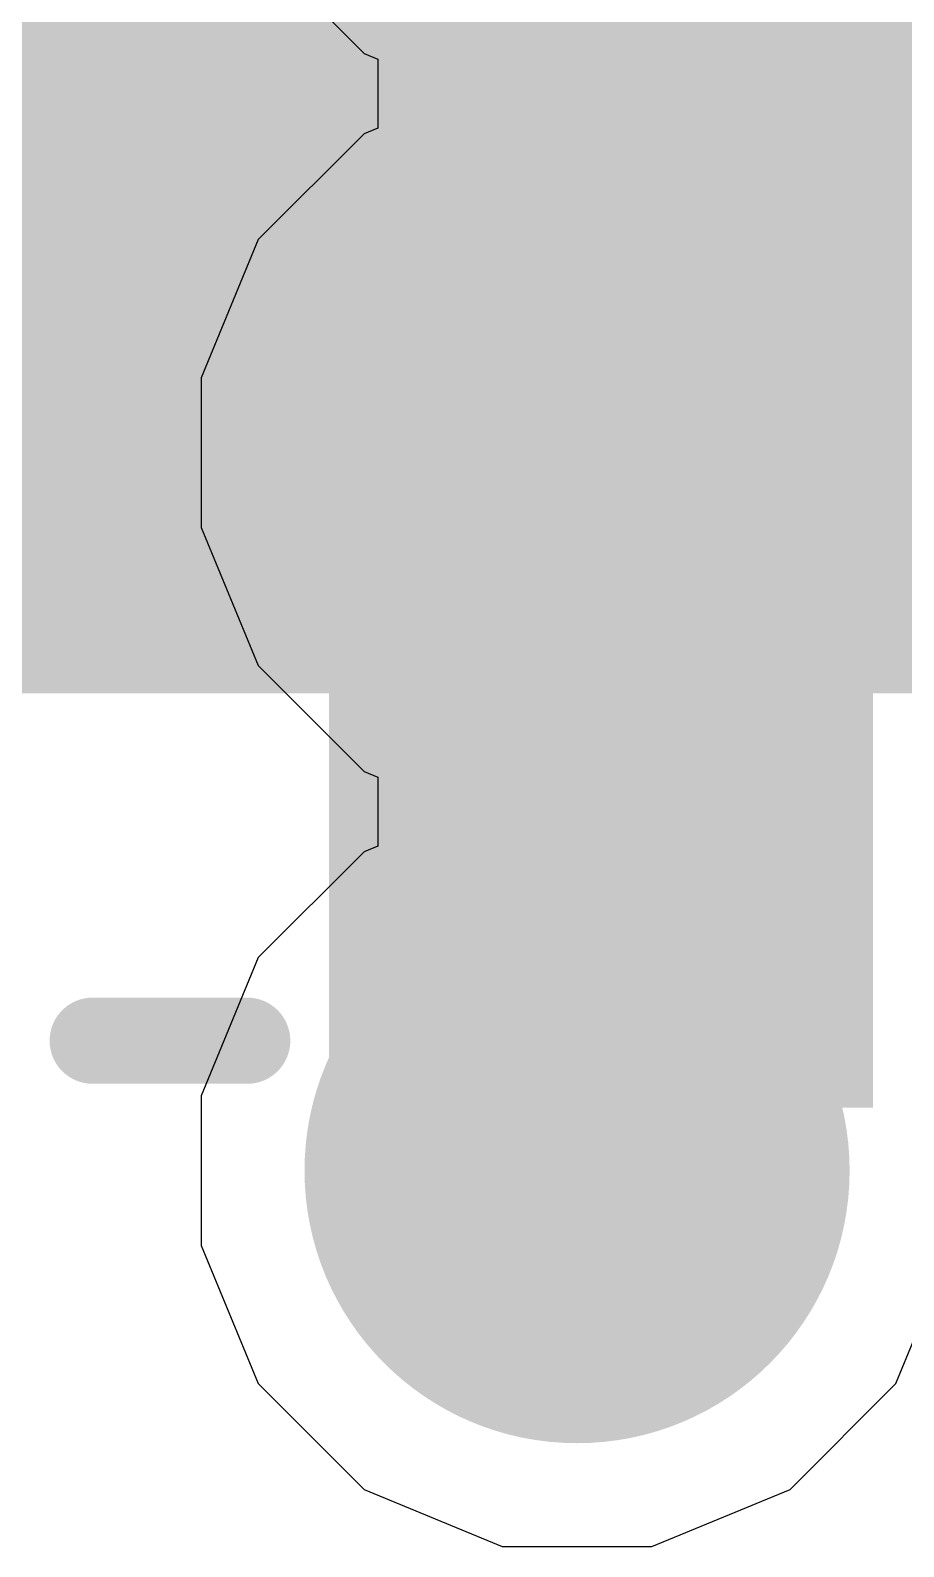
# Model space of a CAD drawing. Header units: inches. Extents: x -5 to 5328, y -4 to 5281.
# Drawn here: x 127.482 to 128.769, y 70.262 to 72.496 of the extents above; entities that cross this region are included whole.
import ezdxf

# ---------------------------------------------------------------- set-up
doc = ezdxf.new("R2010")
doc.units = ezdxf.units.IN
for name, color, linetype in [('Bottom Layer', 5, 'Continuous'), ('Bottom Solder', 6, 'Continuous'), ('Drill Drawing', 1, 'Continuous'), ('Layer 1', 16, 'Continuous'), ('Layer 2', 76, 'Continuous'), ('Top Layer', 1, 'Continuous'), ('Top Overlay', 2, 'Continuous'), ('Top Solder', 216, 'Continuous'), ('Via Holes', 16, 'Continuous')]:
    doc.layers.add(name, color=color, linetype=linetype)

# ---------------------------------------------------------------- blocks, each defined once
blk = doc.blocks.new('8_VSONP__5_6__102')
at = {"layer": 'Top Layer'}
for points in [[(-1.5141, -2.2798), (2.4385, -2.2798), (2.4385, 2.2802), (-1.5141, 2.2802)], [(3.1, 0.9824), (3.1, 0.2824), (2.4, 0.2824), (2.4, 0.9824)]]:
    blk.add_hatch(color=1, dxfattribs=at).paths.add_polyline_path(points)
at = {"layer": 'Top Solder'}
h = blk.add_hatch(color=216, dxfattribs=at)
edge = h.paths.add_edge_path()
edge.add_arc((-1.5141, 2.2802), 0.1016, 90, 180)
edge.add_line((-1.6157, 2.2802), (-1.6157, -2.2798))
edge.add_arc((-1.5141, -2.2798), 0.1016, 180, 270)
edge.add_line((-1.5141, -2.3814), (2.4385, -2.3814))
edge.add_arc((2.4385, -2.2798), 0.1016, 270, 360)
edge.add_line((2.5401, -2.2798), (2.5401, 2.2802))
edge.add_arc((2.4385, 2.2802), 0.1016, 0, 90)
edge.add_line((2.4385, 2.3818), (-1.5141, 2.3818))
blk.add_hatch(color=216, dxfattribs=at).paths.add_polyline_path([(3.1508, 1.0332), (3.1508, 0.2316), (2.3492, 0.2316), (2.3492, 1.0332)])
at = {"layer": 'Top Overlay'}
blk.add_lwpolyline([(3.052, -0.1165, 0.127, 0.127, 0), (3.052, 0.1112, 0.127, 0.127, 0)], format="xyseb", dxfattribs=at)
for points in [[(3.0203, 0.1112, 0.0635, 0.0635, 1), (3.0838, 0.1112, 0.0635, 0.0635, 1)], [(3.0203, -0.1165, 0.0635, 0.0635, 1), (3.0838, -0.1165, 0.0635, 0.0635, 1)]]:
    blk.add_lwpolyline(points, format="xyseb", close=True, dxfattribs=at)

msp = doc.modelspace()

# ---------------------------------------------------------------- hatches: boundary and pattern name
at = {"layer": 'Bottom Layer'}
h = msp.add_hatch(color=5, dxfattribs=at)
edge = h.paths.add_edge_path()
edge.add_arc((128.288, 71.8736), 0.3, 0, 360)
h = msp.add_hatch(color=5, dxfattribs=at)
edge = h.paths.add_edge_path()
edge.add_arc((128.288, 70.816), 0.3, 0, 360)
at = {"layer": 'Bottom Solder'}
h = msp.add_hatch(color=6, dxfattribs=at)
edge = h.paths.add_edge_path()
edge.add_arc((128.288, 71.8736), 0.4016, 0, 360)
h = msp.add_hatch(color=6, dxfattribs=at)
edge = h.paths.add_edge_path()
edge.add_arc((128.288, 70.816), 0.4016, 0, 360)
at = {"layer": 'Layer 1'}
h = msp.add_hatch(color=16, dxfattribs=at)
edge = h.paths.add_edge_path()
edge.add_arc((128.288, 71.8736), 0.3, 0, 360)
h = msp.add_hatch(color=16, dxfattribs=at)
edge = h.paths.add_edge_path()
edge.add_arc((128.288, 70.816), 0.3, 0, 360)
at = {"layer": 'Layer 2'}
h = msp.add_hatch(color=76, dxfattribs=at)
edge = h.paths.add_edge_path()
edge.add_arc((128.288, 71.8736), 0.3, 0, 360)
h = msp.add_hatch(color=76, dxfattribs=at)
edge = h.paths.add_edge_path()
edge.add_arc((128.288, 70.816), 0.3, 0, 360)
at = {"layer": 'Top Layer'}
h = msp.add_hatch(color=1, dxfattribs=at)
edge = h.paths.add_edge_path()
edge.add_arc((128.288, 71.8736), 0.3, 0, 360)
h = msp.add_hatch(color=1, dxfattribs=at)
edge = h.paths.add_edge_path()
edge.add_arc((128.288, 70.816), 0.3, 0, 360)
at = {"layer": 'Top Solder'}
h = msp.add_hatch(color=216, dxfattribs=at)
edge = h.paths.add_edge_path()
edge.add_arc((128.288, 71.8736), 0.4016, 0, 360)
h = msp.add_hatch(color=216, dxfattribs=at)
edge = h.paths.add_edge_path()
edge.add_arc((128.288, 70.816), 0.4016, 0, 360)
at = {"layer": 'Via Holes'}
h = msp.add_hatch(color=7, dxfattribs=at)
edge = h.paths.add_edge_path()
edge.add_arc((128.288, 71.8736), 0.15, 0, 360)
h = msp.add_hatch(color=7, dxfattribs=at)
edge = h.paths.add_edge_path()
edge.add_arc((128.288, 70.816), 0.15, 0, 360)

# ---------------------------------------------------------------- linework, layer by layer
at = {"layer": 'Bottom Layer'}
for p, q in [((127.8183, 72.6175), (127.9742, 72.4616)), ((127.9742, 72.4616), (127.9944, 72.4533)), ((127.9944, 72.4533), (127.9944, 72.3517)), ((127.9944, 72.3517), (127.9742, 72.3433)), ((127.9742, 72.3433), (127.8183, 72.1874)), ((127.8183, 72.1874), (127.734, 71.9838)), ((127.734, 71.9838), (127.734, 71.7634)), ((127.734, 71.7634), (127.8183, 71.5598)), ((127.8183, 71.5598), (127.9742, 71.404)), ((127.9742, 71.404), (127.9944, 71.3956)), ((127.9944, 71.3956), (127.9944, 71.294)), ((127.9742, 71.2856), (127.8183, 71.1298)), ((127.9944, 71.294), (127.9742, 71.2856)), ((127.8183, 71.1298), (127.734, 70.9261)), ((127.734, 70.9261), (127.734, 70.7058)), ((127.734, 70.7058), (127.8183, 70.5021)), ((128.7576, 70.5021), (128.8045, 70.6153)), ((127.8183, 70.5021), (127.9742, 70.3463)), ((128.6018, 70.3463), (128.7576, 70.5021)), ((127.9742, 70.3463), (128.1778, 70.262)), ((128.3982, 70.262), (128.6018, 70.3463)), ((128.1778, 70.262), (128.3982, 70.262))]:
    msp.add_line(p, q, dxfattribs=at)
at = {"layer": 'Drill Drawing'}
for points in [[(128.161, 72.0006, 0.0508, 0.0508, 0), (128.288, 72.1276, 0.0508, 0.0508, 0)], [(128.288, 72.1276, 0.0508, 0.0508, 0), (128.415, 72.0006, 0.0508, 0.0508, 0)], [(128.2118, 71.9498, 0.0508, 0.0508, 0), (128.288, 72.026, 0.0508, 0.0508, 0)], [(128.288, 72.026, 0.0508, 0.0508, 0), (128.3642, 71.9498, 0.0508, 0.0508, 0)], [(128.034, 72.0006, 0.0508, 0.0508, 0), (128.161, 71.8736, 0.0508, 0.0508, 0)], [(128.034, 72.0006, 0.0508, 0.0508, 0), (128.161, 72.0006, 0.0508, 0.0508, 0)], [(128.415, 72.0006, 0.0508, 0.0508, 0), (128.542, 72.0006, 0.0508, 0.0508, 0)], [(128.415, 71.8736, 0.0508, 0.0508, 0), (128.542, 72.0006, 0.0508, 0.0508, 0)], [(128.1356, 71.9498, 0.0508, 0.0508, 0), (128.2118, 71.8736, 0.0508, 0.0508, 0)], [(128.1356, 71.9498, 0.0508, 0.0508, 0), (128.2118, 71.9498, 0.0508, 0.0508, 0)], [(128.3642, 71.9498, 0.0508, 0.0508, 0), (128.4404, 71.9498, 0.0508, 0.0508, 0)], [(128.3642, 71.8736, 0.0508, 0.0508, 0), (128.4404, 71.9498, 0.0508, 0.0508, 0)], [(128.034, 71.7466, 0.0508, 0.0508, 0), (128.161, 71.8736, 0.0508, 0.0508, 0)], [(128.1356, 71.7974, 0.0508, 0.0508, 0), (128.2118, 71.8736, 0.0508, 0.0508, 0)], [(128.3642, 71.8736, 0.0508, 0.0508, 0), (128.4404, 71.7974, 0.0508, 0.0508, 0)], [(128.415, 71.8736, 0.0508, 0.0508, 0), (128.542, 71.7466, 0.0508, 0.0508, 0)], [(128.1356, 71.7974, 0.0508, 0.0508, 0), (128.2118, 71.7974, 0.0508, 0.0508, 0)], [(128.2118, 71.7974, 0.0508, 0.0508, 0), (128.288, 71.7212, 0.0508, 0.0508, 0)], [(128.288, 71.7212, 0.0508, 0.0508, 0), (128.3642, 71.7974, 0.0508, 0.0508, 0)], [(128.3642, 71.7974, 0.0508, 0.0508, 0), (128.4404, 71.7974, 0.0508, 0.0508, 0)], [(128.034, 71.7466, 0.0508, 0.0508, 0), (128.161, 71.7466, 0.0508, 0.0508, 0)], [(128.161, 71.7466, 0.0508, 0.0508, 0), (128.288, 71.6196, 0.0508, 0.0508, 0)], [(128.288, 71.6196, 0.0508, 0.0508, 0), (128.415, 71.7466, 0.0508, 0.0508, 0)], [(128.415, 71.7466, 0.0508, 0.0508, 0), (128.542, 71.7466, 0.0508, 0.0508, 0)], [(128.161, 70.943, 0.0508, 0.0508, 0), (128.288, 71.07, 0.0508, 0.0508, 0)], [(128.288, 71.07, 0.0508, 0.0508, 0), (128.415, 70.943, 0.0508, 0.0508, 0)], [(128.2118, 70.8922, 0.0508, 0.0508, 0), (128.288, 70.9684, 0.0508, 0.0508, 0)], [(128.288, 70.9684, 0.0508, 0.0508, 0), (128.3642, 70.8922, 0.0508, 0.0508, 0)], [(128.034, 70.943, 0.0508, 0.0508, 0), (128.161, 70.816, 0.0508, 0.0508, 0)], [(128.034, 70.943, 0.0508, 0.0508, 0), (128.161, 70.943, 0.0508, 0.0508, 0)], [(128.415, 70.943, 0.0508, 0.0508, 0), (128.542, 70.943, 0.0508, 0.0508, 0)], [(128.415, 70.816, 0.0508, 0.0508, 0), (128.542, 70.943, 0.0508, 0.0508, 0)], [(128.1356, 70.8922, 0.0508, 0.0508, 0), (128.2118, 70.816, 0.0508, 0.0508, 0)], [(128.1356, 70.8922, 0.0508, 0.0508, 0), (128.2118, 70.8922, 0.0508, 0.0508, 0)], [(128.3642, 70.8922, 0.0508, 0.0508, 0), (128.4404, 70.8922, 0.0508, 0.0508, 0)], [(128.3642, 70.816, 0.0508, 0.0508, 0), (128.4404, 70.8922, 0.0508, 0.0508, 0)], [(128.034, 70.689, 0.0508, 0.0508, 0), (128.161, 70.816, 0.0508, 0.0508, 0)], [(128.1356, 70.7398, 0.0508, 0.0508, 0), (128.2118, 70.816, 0.0508, 0.0508, 0)], [(128.3642, 70.816, 0.0508, 0.0508, 0), (128.4404, 70.7398, 0.0508, 0.0508, 0)], [(128.415, 70.816, 0.0508, 0.0508, 0), (128.542, 70.689, 0.0508, 0.0508, 0)], [(128.1356, 70.7398, 0.0508, 0.0508, 0), (128.2118, 70.7398, 0.0508, 0.0508, 0)], [(128.2118, 70.7398, 0.0508, 0.0508, 0), (128.288, 70.6636, 0.0508, 0.0508, 0)], [(128.288, 70.6636, 0.0508, 0.0508, 0), (128.3642, 70.7398, 0.0508, 0.0508, 0)], [(128.3642, 70.7398, 0.0508, 0.0508, 0), (128.4404, 70.7398, 0.0508, 0.0508, 0)], [(128.034, 70.689, 0.0508, 0.0508, 0), (128.161, 70.689, 0.0508, 0.0508, 0)], [(128.161, 70.689, 0.0508, 0.0508, 0), (128.288, 70.562, 0.0508, 0.0508, 0)], [(128.288, 70.562, 0.0508, 0.0508, 0), (128.415, 70.689, 0.0508, 0.0508, 0)], [(128.415, 70.689, 0.0508, 0.0508, 0), (128.542, 70.689, 0.0508, 0.0508, 0)]]:
    msp.add_lwpolyline(points, format="xyseb", dxfattribs=at)
for points in [[(128.2753, 72.1276, 0.0254, 0.0254, 1), (128.3007, 72.1276, 0.0254, 0.0254, 1)], [(128.2753, 72.1276, 0.0254, 0.0254, 1), (128.3007, 72.1276, 0.0254, 0.0254, 1)], [(128.2753, 72.026, 0.0254, 0.0254, 1), (128.3007, 72.026, 0.0254, 0.0254, 1)], [(128.2753, 72.026, 0.0254, 0.0254, 1), (128.3007, 72.026, 0.0254, 0.0254, 1)], [(128.0213, 72.0006, 0.0254, 0.0254, 1), (128.0467, 72.0006, 0.0254, 0.0254, 1)], [(128.0213, 72.0006, 0.0254, 0.0254, 1), (128.0467, 72.0006, 0.0254, 0.0254, 1)], [(128.1483, 72.0006, 0.0254, 0.0254, 1), (128.1737, 72.0006, 0.0254, 0.0254, 1)], [(128.1483, 72.0006, 0.0254, 0.0254, 1), (128.1737, 72.0006, 0.0254, 0.0254, 1)], [(128.4023, 72.0006, 0.0254, 0.0254, 1), (128.4277, 72.0006, 0.0254, 0.0254, 1)], [(128.4023, 72.0006, 0.0254, 0.0254, 1), (128.4277, 72.0006, 0.0254, 0.0254, 1)], [(128.5293, 72.0006, 0.0254, 0.0254, 1), (128.5547, 72.0006, 0.0254, 0.0254, 1)], [(128.5293, 72.0006, 0.0254, 0.0254, 1), (128.5547, 72.0006, 0.0254, 0.0254, 1)], [(128.1229, 71.9498, 0.0254, 0.0254, 1), (128.1483, 71.9498, 0.0254, 0.0254, 1)], [(128.1229, 71.9498, 0.0254, 0.0254, 1), (128.1483, 71.9498, 0.0254, 0.0254, 1)], [(128.1991, 71.9498, 0.0254, 0.0254, 1), (128.2245, 71.9498, 0.0254, 0.0254, 1)], [(128.1991, 71.9498, 0.0254, 0.0254, 1), (128.2245, 71.9498, 0.0254, 0.0254, 1)], [(128.3515, 71.9498, 0.0254, 0.0254, 1), (128.3769, 71.9498, 0.0254, 0.0254, 1)], [(128.3515, 71.9498, 0.0254, 0.0254, 1), (128.3769, 71.9498, 0.0254, 0.0254, 1)], [(128.4277, 71.9498, 0.0254, 0.0254, 1), (128.4531, 71.9498, 0.0254, 0.0254, 1)], [(128.4277, 71.9498, 0.0254, 0.0254, 1), (128.4531, 71.9498, 0.0254, 0.0254, 1)], [(128.1483, 71.8736, 0.0254, 0.0254, 1), (128.1737, 71.8736, 0.0254, 0.0254, 1)], [(128.1483, 71.8736, 0.0254, 0.0254, 1), (128.1737, 71.8736, 0.0254, 0.0254, 1)], [(128.1991, 71.8736, 0.0254, 0.0254, 1), (128.2245, 71.8736, 0.0254, 0.0254, 1)], [(128.1991, 71.8736, 0.0254, 0.0254, 1), (128.2245, 71.8736, 0.0254, 0.0254, 1)], [(128.3515, 71.8736, 0.0254, 0.0254, 1), (128.3769, 71.8736, 0.0254, 0.0254, 1)], [(128.3515, 71.8736, 0.0254, 0.0254, 1), (128.3769, 71.8736, 0.0254, 0.0254, 1)], [(128.4023, 71.8736, 0.0254, 0.0254, 1), (128.4277, 71.8736, 0.0254, 0.0254, 1)], [(128.4023, 71.8736, 0.0254, 0.0254, 1), (128.4277, 71.8736, 0.0254, 0.0254, 1)], [(128.1229, 71.7974, 0.0254, 0.0254, 1), (128.1483, 71.7974, 0.0254, 0.0254, 1)], [(128.1229, 71.7974, 0.0254, 0.0254, 1), (128.1483, 71.7974, 0.0254, 0.0254, 1)], [(128.1991, 71.7974, 0.0254, 0.0254, 1), (128.2245, 71.7974, 0.0254, 0.0254, 1)], [(128.1991, 71.7974, 0.0254, 0.0254, 1), (128.2245, 71.7974, 0.0254, 0.0254, 1)], [(128.3515, 71.7974, 0.0254, 0.0254, 1), (128.3769, 71.7974, 0.0254, 0.0254, 1)], [(128.3515, 71.7974, 0.0254, 0.0254, 1), (128.3769, 71.7974, 0.0254, 0.0254, 1)], [(128.4277, 71.7974, 0.0254, 0.0254, 1), (128.4531, 71.7974, 0.0254, 0.0254, 1)], [(128.4277, 71.7974, 0.0254, 0.0254, 1), (128.4531, 71.7974, 0.0254, 0.0254, 1)], [(128.0213, 71.7466, 0.0254, 0.0254, 1), (128.0467, 71.7466, 0.0254, 0.0254, 1)], [(128.0213, 71.7466, 0.0254, 0.0254, 1), (128.0467, 71.7466, 0.0254, 0.0254, 1)], [(128.1483, 71.7466, 0.0254, 0.0254, 1), (128.1737, 71.7466, 0.0254, 0.0254, 1)], [(128.1483, 71.7466, 0.0254, 0.0254, 1), (128.1737, 71.7466, 0.0254, 0.0254, 1)], [(128.4023, 71.7466, 0.0254, 0.0254, 1), (128.4277, 71.7466, 0.0254, 0.0254, 1)], [(128.4023, 71.7466, 0.0254, 0.0254, 1), (128.4277, 71.7466, 0.0254, 0.0254, 1)], [(128.5293, 71.7466, 0.0254, 0.0254, 1), (128.5547, 71.7466, 0.0254, 0.0254, 1)], [(128.5293, 71.7466, 0.0254, 0.0254, 1), (128.5547, 71.7466, 0.0254, 0.0254, 1)], [(128.2753, 71.7212, 0.0254, 0.0254, 1), (128.3007, 71.7212, 0.0254, 0.0254, 1)], [(128.2753, 71.7212, 0.0254, 0.0254, 1), (128.3007, 71.7212, 0.0254, 0.0254, 1)], [(128.2753, 71.6196, 0.0254, 0.0254, 1), (128.3007, 71.6196, 0.0254, 0.0254, 1)], [(128.2753, 71.6196, 0.0254, 0.0254, 1), (128.3007, 71.6196, 0.0254, 0.0254, 1)], [(128.2753, 71.07, 0.0254, 0.0254, 1), (128.3007, 71.07, 0.0254, 0.0254, 1)], [(128.2753, 71.07, 0.0254, 0.0254, 1), (128.3007, 71.07, 0.0254, 0.0254, 1)], [(128.2753, 70.9684, 0.0254, 0.0254, 1), (128.3007, 70.9684, 0.0254, 0.0254, 1)], [(128.2753, 70.9684, 0.0254, 0.0254, 1), (128.3007, 70.9684, 0.0254, 0.0254, 1)], [(128.0213, 70.943, 0.0254, 0.0254, 1), (128.0467, 70.943, 0.0254, 0.0254, 1)], [(128.0213, 70.943, 0.0254, 0.0254, 1), (128.0467, 70.943, 0.0254, 0.0254, 1)], [(128.1483, 70.943, 0.0254, 0.0254, 1), (128.1737, 70.943, 0.0254, 0.0254, 1)], [(128.1483, 70.943, 0.0254, 0.0254, 1), (128.1737, 70.943, 0.0254, 0.0254, 1)], [(128.4023, 70.943, 0.0254, 0.0254, 1), (128.4277, 70.943, 0.0254, 0.0254, 1)], [(128.4023, 70.943, 0.0254, 0.0254, 1), (128.4277, 70.943, 0.0254, 0.0254, 1)], [(128.5293, 70.943, 0.0254, 0.0254, 1), (128.5547, 70.943, 0.0254, 0.0254, 1)], [(128.5293, 70.943, 0.0254, 0.0254, 1), (128.5547, 70.943, 0.0254, 0.0254, 1)], [(128.1229, 70.8922, 0.0254, 0.0254, 1), (128.1483, 70.8922, 0.0254, 0.0254, 1)], [(128.1229, 70.8922, 0.0254, 0.0254, 1), (128.1483, 70.8922, 0.0254, 0.0254, 1)], [(128.1991, 70.8922, 0.0254, 0.0254, 1), (128.2245, 70.8922, 0.0254, 0.0254, 1)], [(128.1991, 70.8922, 0.0254, 0.0254, 1), (128.2245, 70.8922, 0.0254, 0.0254, 1)], [(128.3515, 70.8922, 0.0254, 0.0254, 1), (128.3769, 70.8922, 0.0254, 0.0254, 1)], [(128.3515, 70.8922, 0.0254, 0.0254, 1), (128.3769, 70.8922, 0.0254, 0.0254, 1)], [(128.4277, 70.8922, 0.0254, 0.0254, 1), (128.4531, 70.8922, 0.0254, 0.0254, 1)], [(128.4277, 70.8922, 0.0254, 0.0254, 1), (128.4531, 70.8922, 0.0254, 0.0254, 1)], [(128.1483, 70.816, 0.0254, 0.0254, 1), (128.1737, 70.816, 0.0254, 0.0254, 1)], [(128.1483, 70.816, 0.0254, 0.0254, 1), (128.1737, 70.816, 0.0254, 0.0254, 1)], [(128.1991, 70.816, 0.0254, 0.0254, 1), (128.2245, 70.816, 0.0254, 0.0254, 1)], [(128.1991, 70.816, 0.0254, 0.0254, 1), (128.2245, 70.816, 0.0254, 0.0254, 1)], [(128.3515, 70.816, 0.0254, 0.0254, 1), (128.3769, 70.816, 0.0254, 0.0254, 1)], [(128.3515, 70.816, 0.0254, 0.0254, 1), (128.3769, 70.816, 0.0254, 0.0254, 1)], [(128.4023, 70.816, 0.0254, 0.0254, 1), (128.4277, 70.816, 0.0254, 0.0254, 1)], [(128.4023, 70.816, 0.0254, 0.0254, 1), (128.4277, 70.816, 0.0254, 0.0254, 1)], [(128.1229, 70.7398, 0.0254, 0.0254, 1), (128.1483, 70.7398, 0.0254, 0.0254, 1)], [(128.1229, 70.7398, 0.0254, 0.0254, 1), (128.1483, 70.7398, 0.0254, 0.0254, 1)], [(128.1991, 70.7398, 0.0254, 0.0254, 1), (128.2245, 70.7398, 0.0254, 0.0254, 1)], [(128.1991, 70.7398, 0.0254, 0.0254, 1), (128.2245, 70.7398, 0.0254, 0.0254, 1)], [(128.3515, 70.7398, 0.0254, 0.0254, 1), (128.3769, 70.7398, 0.0254, 0.0254, 1)], [(128.3515, 70.7398, 0.0254, 0.0254, 1), (128.3769, 70.7398, 0.0254, 0.0254, 1)], [(128.4277, 70.7398, 0.0254, 0.0254, 1), (128.4531, 70.7398, 0.0254, 0.0254, 1)], [(128.4277, 70.7398, 0.0254, 0.0254, 1), (128.4531, 70.7398, 0.0254, 0.0254, 1)], [(128.0213, 70.689, 0.0254, 0.0254, 1), (128.0467, 70.689, 0.0254, 0.0254, 1)], [(128.0213, 70.689, 0.0254, 0.0254, 1), (128.0467, 70.689, 0.0254, 0.0254, 1)], [(128.1483, 70.689, 0.0254, 0.0254, 1), (128.1737, 70.689, 0.0254, 0.0254, 1)], [(128.1483, 70.689, 0.0254, 0.0254, 1), (128.1737, 70.689, 0.0254, 0.0254, 1)], [(128.4023, 70.689, 0.0254, 0.0254, 1), (128.4277, 70.689, 0.0254, 0.0254, 1)], [(128.4023, 70.689, 0.0254, 0.0254, 1), (128.4277, 70.689, 0.0254, 0.0254, 1)], [(128.5293, 70.689, 0.0254, 0.0254, 1), (128.5547, 70.689, 0.0254, 0.0254, 1)], [(128.5293, 70.689, 0.0254, 0.0254, 1), (128.5547, 70.689, 0.0254, 0.0254, 1)], [(128.2753, 70.6636, 0.0254, 0.0254, 1), (128.3007, 70.6636, 0.0254, 0.0254, 1)], [(128.2753, 70.6636, 0.0254, 0.0254, 1), (128.3007, 70.6636, 0.0254, 0.0254, 1)], [(128.2753, 70.562, 0.0254, 0.0254, 1), (128.3007, 70.562, 0.0254, 0.0254, 1)], [(128.2753, 70.562, 0.0254, 0.0254, 1), (128.3007, 70.562, 0.0254, 0.0254, 1)]]:
    msp.add_lwpolyline(points, format="xyseb", close=True, dxfattribs=at)
at = {"layer": 'Layer 1'}
for p, q in [((127.8183, 72.6175), (127.9742, 72.4616)), ((127.9742, 72.4616), (127.9944, 72.4533)), ((127.9944, 72.4533), (127.9944, 72.3517)), ((127.9944, 72.3517), (127.9742, 72.3433)), ((127.9742, 72.3433), (127.8183, 72.1874)), ((127.8183, 72.1874), (127.734, 71.9838)), ((127.734, 71.9838), (127.734, 71.7634)), ((127.734, 71.7634), (127.8183, 71.5598)), ((127.8183, 71.5598), (127.9742, 71.404)), ((127.9742, 71.404), (127.9944, 71.3956)), ((127.9944, 71.3956), (127.9944, 71.294)), ((127.9742, 71.2856), (127.8183, 71.1298)), ((127.9944, 71.294), (127.9742, 71.2856)), ((127.8183, 71.1298), (127.734, 70.9261)), ((127.734, 70.9261), (127.734, 70.7058)), ((127.734, 70.7058), (127.8183, 70.5021)), ((128.7576, 70.5021), (128.8045, 70.6153)), ((127.8183, 70.5021), (127.9742, 70.3463)), ((128.6018, 70.3463), (128.7576, 70.5021)), ((127.9742, 70.3463), (128.1778, 70.262)), ((128.3982, 70.262), (128.6018, 70.3463)), ((128.1778, 70.262), (128.3982, 70.262))]:
    msp.add_line(p, q, dxfattribs=at)

# ---------------------------------------------------------------- block references
at = {"rotation": 270}
msp.add_blockref('8_VSONP__5_6__102', (127.6908, 74.0593), dxfattribs=at)

doc.saveas('drawing.dxf')
